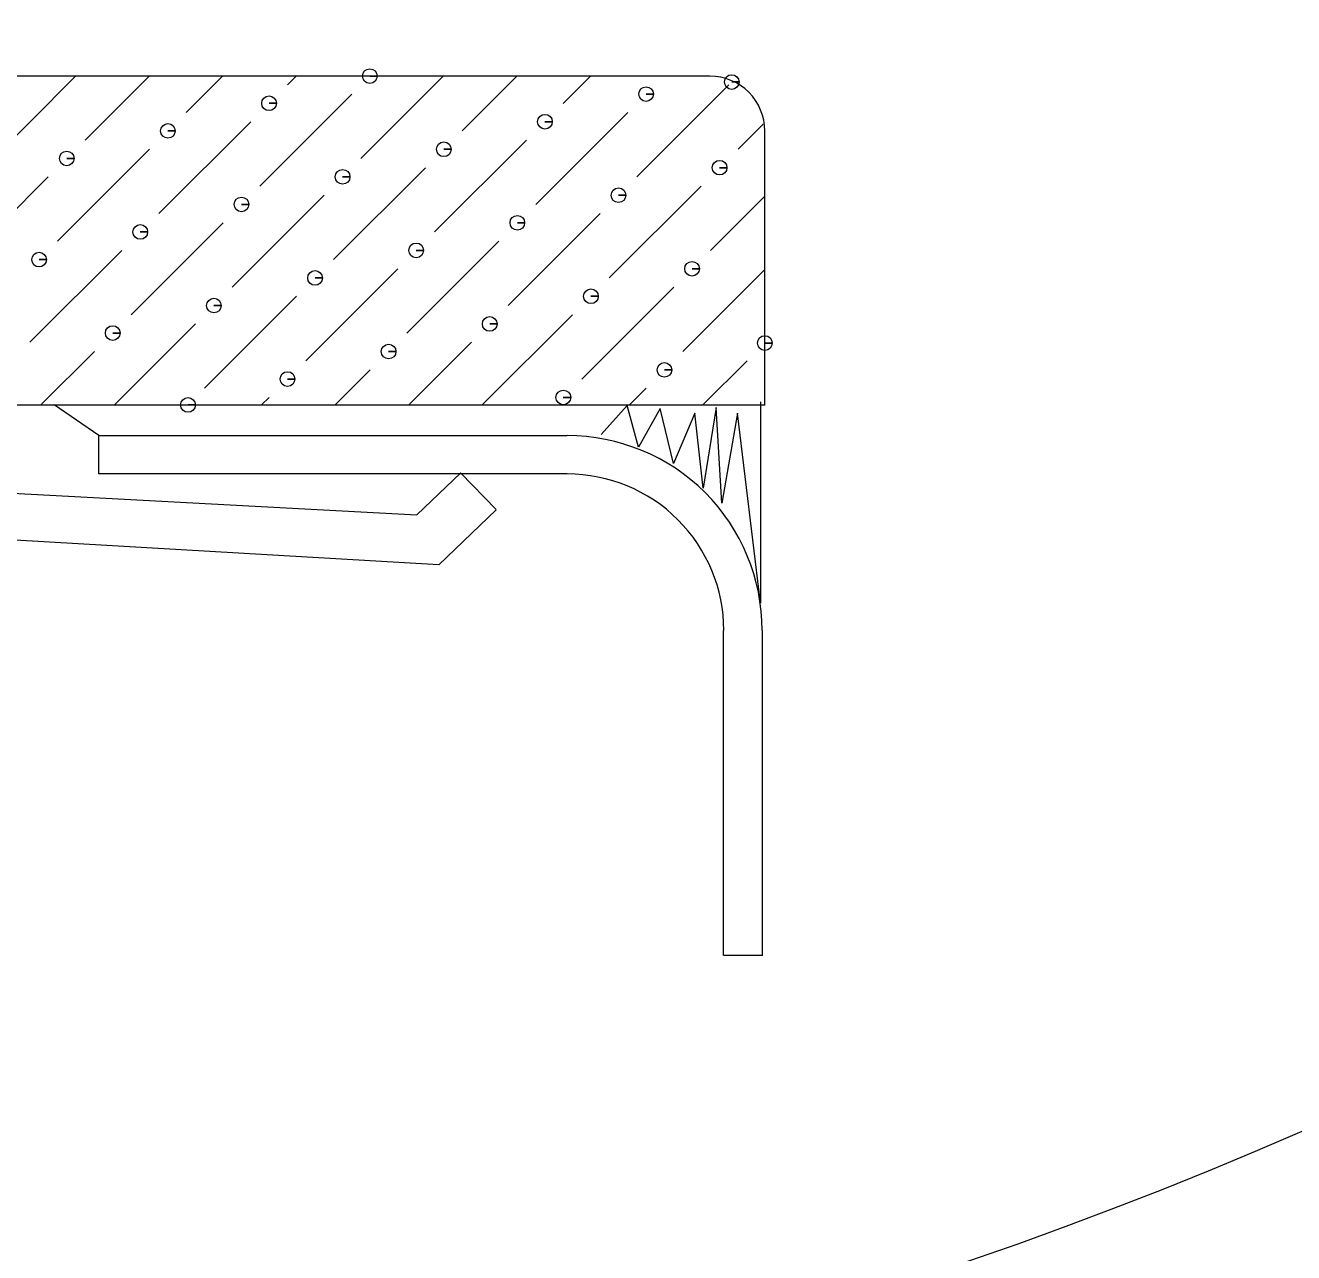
# Model space of a CAD drawing. Header units: millimetres. Extents: x 231 to 1413, y 306 to 1136.
# Drawn here: x 927.02 to 951, y 679.33 to 702.55 of the extents above; entities that cross this region are included whole.
import ezdxf

# ---------------------------------------------------------------- set-up
doc = ezdxf.new("R2010")
doc.units = ezdxf.units.MM
doc.linetypes.add('ACAD_ISO02W100', pattern=[15, 12, -3])
doc.layers.add('尺寸標注', color=1, linetype='Continuous', lineweight=30)
doc.layers.add('細實線', color=1, linetype='Continuous', lineweight=13)
doc.styles.add('DIM', font='txt.shx', dxfattribs={"width": 0.7, "bigfont": 'chineset.shx'})
doc.dimstyles.new('9.8', dxfattribs={"dimscale": 9.8, "dimtxt": 2.5, "dimasz": 1.8, "dimexe": 1.6, "dimexo": 0.625, "dimtad": 1, "dimdec": 0, "dimdsep": 46, "dimlunit": 6, "dimtxsty": 'DIM', "dimcen": 0, "dimclrd": 1, "dimclre": 1, "dimclrt": 3, "dimadec": 1, "dimazin": 1, "dimtfac": 1, "dimtdec": 0, "dimtofl": 0, "dimtmove": 0, "dimatfit": 3, "dimfxl": 1, "dimtolj": 1, "dimlwd": 13, "dimlwe": 13, "dimarcsym": 0})

# ---------------------------------------------------------------- blocks, each defined once
blk = doc.blocks.new('*D18')
at = {"layer": 'Defpoints', "color": 0}
for p in [(585.676, 827.726), (1017.314, 827.726), (1017.314, 534.385)]:
    blk.add_point(p, dxfattribs=at)
at = {"layer": '尺寸標注', "color": 1, "lineweight": 13}
for p, q in [((585.676, 824.786), (585.676, 529.485)), ((1017.314, 824.786), (1017.314, 529.485)), ((597.436, 534.385), (1005.554, 534.385))]:
    blk.add_line(p, q, dxfattribs=at)
at = {"layer": '尺寸標注', "color": 1}
for points in [[(597.436, 536.345), (597.436, 532.425), (585.676, 534.385)], [(1005.554, 532.425), (1005.554, 536.345), (1017.314, 534.385)]]:
    blk.add_solid(points, dxfattribs=at)
at = {"layer": '尺寸標注', "color": 3, "lineweight": 0, "insert": (801.495, 548.105), "char_height": 17.64, "attachment_point": 5, "style": 'DIM'}
blk.add_mtext('\\A1;432', dxfattribs=at)
blk = doc.blocks.new('*D19')
at = {"layer": 'Defpoints', "color": 0}
for p in [(592.026, 827.726), (1010.964, 827.726), (1010.964, 583.451)]:
    blk.add_point(p, dxfattribs=at)
at = {"layer": '尺寸標注', "color": 1, "lineweight": 13}
for p, q in [((592.026, 824.786), (592.026, 578.551)), ((1010.964, 824.786), (1010.964, 578.551)), ((603.786, 583.451), (999.204, 583.451))]:
    blk.add_line(p, q, dxfattribs=at)
at = {"layer": '尺寸標注', "color": 1}
for points in [[(603.786, 585.411), (603.786, 581.491), (592.026, 583.451)], [(999.204, 581.491), (999.204, 585.411), (1010.964, 583.451)]]:
    blk.add_solid(points, dxfattribs=at)
at = {"layer": '尺寸標注', "color": 3, "lineweight": 0, "insert": (801.495, 597.171), "char_height": 17.64, "attachment_point": 5, "style": 'DIM'}
blk.add_mtext('\\A1;419', dxfattribs=at)
blk = doc.blocks.new('*D25')
at = {"layer": 'Defpoints', "color": 0}
for p in [(598.376, 827.726), (1004.614, 827.726), (1004.614, 617.602)]:
    blk.add_point(p, dxfattribs=at)
at = {"layer": '尺寸標注', "color": 1, "lineweight": 13}
for p, q in [((598.376, 824.786), (598.376, 612.702)), ((1004.614, 824.786), (1004.614, 612.702)), ((610.136, 617.602), (992.854, 617.602))]:
    blk.add_line(p, q, dxfattribs=at)
at = {"layer": '尺寸標注', "color": 1}
for points in [[(610.136, 619.562), (610.136, 615.642), (598.376, 617.602)], [(992.854, 615.642), (992.854, 619.562), (1004.614, 617.602)]]:
    blk.add_solid(points, dxfattribs=at)
at = {"layer": '尺寸標注', "color": 3, "lineweight": 0, "insert": (801.495, 631.322), "char_height": 17.64, "attachment_point": 5, "style": 'DIM'}
blk.add_mtext('\\A1;406', dxfattribs=at)

msp = doc.modelspace()

# ---------------------------------------------------------------- linework, layer by layer
at = {"linetype": 'Continuous', "lineweight": 0}
msp.add_lwpolyline([(679.421, 993.423, 0.377098), (587.916, 901.308, 0.030439), (587.916, 754.144, 0.377098), (679.421, 662.029, 0.033764), (923.569, 662.029, 0.377098), (1015.075, 754.144, 0.030439), (1015.075, 901.308, 0.377098), (923.569, 993.423, 0.033764)], format="xyb", close=True, dxfattribs=at)
at = {"color": 2, "linetype": 'ACAD_ISO02W100', "lineweight": 0}
msp.add_lwpolyline([(923.141, 987.088, 0.033764), (679.85, 987.088, 0.377098), (594.254, 900.922, 0.030439), (594.254, 754.53, 0.377098), (679.85, 668.364, 0.033764), (923.141, 668.364, 0.377098), (1008.736, 754.53, 0.030439), (1008.736, 900.922, 0.377098)], format="xyb", close=True, dxfattribs=at)
at = {"layer": '尺寸標注', "color": 3, "lineweight": 0}
msp.add_lwpolyline([(922.713, 980.752, 0.033764), (680.278, 980.752, 0.377098), (600.593, 900.535, 0.030439), (600.593, 754.916, 0.377098), (680.278, 674.7, 0.033764), (922.713, 674.7, 0.377098), (1002.398, 754.916, 0.030439), (1002.398, 900.535, 0.377098)], format="xyb", close=True, dxfattribs=at)
at = {"layer": '細實線', "lineweight": 0}
for points, knots in [([(933.533, 701.585), (933.533, 701.585), (933.672, 701.585), (933.672, 701.585), (933.672, 701.585), (933.672, 701.661), (933.61, 701.723), (933.533, 701.723), (933.533, 701.723), (933.457, 701.723), (933.394, 701.661), (933.394, 701.585), (933.394, 701.585), (933.394, 701.508), (933.457, 701.446), (933.533, 701.446), (933.533, 701.446), (933.61, 701.446), (933.672, 701.508), (933.672, 701.585), (933.672, 701.585), (933.672, 701.585), (933.533, 701.585), (933.533, 701.585)], [0, 0, 0, 0, 0.142857, 0.142857, 0.142857, 0.142857, 0.285714, 0.285714, 0.285714, 0.285714, 0.428571, 0.428571, 0.428571, 0.428571, 0.571429, 0.571429, 0.571429, 0.571429, 0.714286, 0.714286, 0.714286, 0.714286, 1, 1, 1, 1]), ([(941.002, 700.546), (941.002, 700.821), (940.893, 701.085), (940.698, 701.279), (940.698, 701.279), (940.503, 701.474), (940.24, 701.584), (939.964, 701.584)], [0, 0, 0, 0, 0.333333, 0.333333, 0.333333, 0.333333, 1, 1, 1, 1]), ([(940.378, 701.474), (940.378, 701.474), (940.516, 701.474), (940.516, 701.474), (940.516, 701.474), (940.516, 701.55), (940.454, 701.612), (940.378, 701.612), (940.378, 701.612), (940.301, 701.612), (940.239, 701.55), (940.239, 701.474), (940.239, 701.474), (940.239, 701.397), (940.301, 701.335), (940.378, 701.335), (940.378, 701.335), (940.454, 701.335), (940.516, 701.397), (940.516, 701.474), (940.516, 701.474), (940.516, 701.474), (940.378, 701.474), (940.378, 701.474)], [0, 0, 0, 0, 0.142857, 0.142857, 0.142857, 0.142857, 0.285714, 0.285714, 0.285714, 0.285714, 0.428571, 0.428571, 0.428571, 0.428571, 0.571429, 0.571429, 0.571429, 0.571429, 0.714286, 0.714286, 0.714286, 0.714286, 1, 1, 1, 1]), ([(938.757, 701.245), (938.757, 701.245), (938.896, 701.245), (938.896, 701.245), (938.896, 701.245), (938.896, 701.321), (938.834, 701.383), (938.757, 701.383), (938.757, 701.383), (938.681, 701.383), (938.619, 701.321), (938.619, 701.245), (938.619, 701.245), (938.619, 701.168), (938.681, 701.106), (938.757, 701.106), (938.757, 701.106), (938.834, 701.106), (938.896, 701.168), (938.896, 701.245), (938.896, 701.245), (938.896, 701.245), (938.757, 701.245), (938.757, 701.245)], [0, 0, 0, 0, 0.142857, 0.142857, 0.142857, 0.142857, 0.285714, 0.285714, 0.285714, 0.285714, 0.428571, 0.428571, 0.428571, 0.428571, 0.571429, 0.571429, 0.571429, 0.571429, 0.714286, 0.714286, 0.714286, 0.714286, 1, 1, 1, 1]), ([(931.628, 701.071), (931.628, 701.071), (931.766, 701.071), (931.766, 701.071), (931.766, 701.071), (931.766, 701.147), (931.704, 701.209), (931.628, 701.209), (931.628, 701.209), (931.551, 701.209), (931.489, 701.147), (931.489, 701.071), (931.489, 701.071), (931.489, 700.994), (931.551, 700.932), (931.628, 700.932), (931.628, 700.932), (931.704, 700.932), (931.766, 700.994), (931.766, 701.071), (931.766, 701.071), (931.766, 701.071), (931.628, 701.071), (931.628, 701.071)], [0, 0, 0, 0, 0.142857, 0.142857, 0.142857, 0.142857, 0.285714, 0.285714, 0.285714, 0.285714, 0.428571, 0.428571, 0.428571, 0.428571, 0.571429, 0.571429, 0.571429, 0.571429, 0.714286, 0.714286, 0.714286, 0.714286, 1, 1, 1, 1]), ([(936.844, 700.722), (936.844, 700.722), (936.983, 700.722), (936.983, 700.722), (936.983, 700.722), (936.983, 700.799), (936.921, 700.861), (936.844, 700.861), (936.844, 700.861), (936.768, 700.861), (936.705, 700.799), (936.705, 700.722), (936.705, 700.722), (936.705, 700.646), (936.768, 700.584), (936.844, 700.584), (936.844, 700.584), (936.921, 700.584), (936.983, 700.646), (936.983, 700.722), (936.983, 700.722), (936.983, 700.722), (936.844, 700.722), (936.844, 700.722)], [0, 0, 0, 0, 0.142857, 0.142857, 0.142857, 0.142857, 0.285714, 0.285714, 0.285714, 0.285714, 0.428571, 0.428571, 0.428571, 0.428571, 0.571429, 0.571429, 0.571429, 0.571429, 0.714286, 0.714286, 0.714286, 0.714286, 1, 1, 1, 1]), ([(929.714, 700.549), (929.714, 700.549), (929.853, 700.549), (929.853, 700.549), (929.853, 700.549), (929.853, 700.625), (929.791, 700.688), (929.714, 700.688), (929.714, 700.688), (929.638, 700.688), (929.576, 700.625), (929.576, 700.549), (929.576, 700.549), (929.576, 700.473), (929.638, 700.41), (929.714, 700.41), (929.714, 700.41), (929.791, 700.41), (929.853, 700.473), (929.853, 700.549), (929.853, 700.549), (929.853, 700.549), (929.714, 700.549), (929.714, 700.549)], [0, 0, 0, 0, 0.142857, 0.142857, 0.142857, 0.142857, 0.285714, 0.285714, 0.285714, 0.285714, 0.428571, 0.428571, 0.428571, 0.428571, 0.571429, 0.571429, 0.571429, 0.571429, 0.714286, 0.714286, 0.714286, 0.714286, 1, 1, 1, 1]), ([(934.932, 700.202), (934.932, 700.202), (935.071, 700.202), (935.071, 700.202), (935.071, 700.202), (935.071, 700.278), (935.009, 700.341), (934.932, 700.341), (934.932, 700.341), (934.856, 700.341), (934.794, 700.278), (934.794, 700.202), (934.794, 700.202), (934.794, 700.125), (934.856, 700.063), (934.932, 700.063), (934.932, 700.063), (935.009, 700.063), (935.071, 700.125), (935.071, 700.202), (935.071, 700.202), (935.071, 700.202), (934.932, 700.202), (934.932, 700.202)], [0, 0, 0, 0, 0.142857, 0.142857, 0.142857, 0.142857, 0.285714, 0.285714, 0.285714, 0.285714, 0.428571, 0.428571, 0.428571, 0.428571, 0.571429, 0.571429, 0.571429, 0.571429, 0.714286, 0.714286, 0.714286, 0.714286, 1, 1, 1, 1]), ([(927.803, 700.027), (927.803, 700.027), (927.941, 700.027), (927.941, 700.027), (927.941, 700.027), (927.941, 700.104), (927.879, 700.166), (927.803, 700.166), (927.803, 700.166), (927.726, 700.166), (927.664, 700.104), (927.664, 700.027), (927.664, 700.027), (927.664, 699.951), (927.726, 699.889), (927.803, 699.889), (927.803, 699.889), (927.879, 699.889), (927.941, 699.951), (927.941, 700.027), (927.941, 700.027), (927.941, 700.027), (927.803, 700.027), (927.803, 700.027)], [0, 0, 0, 0, 0.142857, 0.142857, 0.142857, 0.142857, 0.285714, 0.285714, 0.285714, 0.285714, 0.428571, 0.428571, 0.428571, 0.428571, 0.571429, 0.571429, 0.571429, 0.571429, 0.714286, 0.714286, 0.714286, 0.714286, 1, 1, 1, 1]), ([(933.019, 699.68), (933.019, 699.68), (933.158, 699.68), (933.158, 699.68), (933.158, 699.68), (933.158, 699.757), (933.096, 699.819), (933.019, 699.819), (933.019, 699.819), (932.943, 699.819), (932.88, 699.757), (932.88, 699.68), (932.88, 699.68), (932.88, 699.604), (932.943, 699.541), (933.019, 699.541), (933.019, 699.541), (933.096, 699.541), (933.158, 699.604), (933.158, 699.68), (933.158, 699.68), (933.158, 699.68), (933.019, 699.68), (933.019, 699.68)], [0, 0, 0, 0, 0.142857, 0.142857, 0.142857, 0.142857, 0.285714, 0.285714, 0.285714, 0.285714, 0.428571, 0.428571, 0.428571, 0.428571, 0.571429, 0.571429, 0.571429, 0.571429, 0.714286, 0.714286, 0.714286, 0.714286, 1, 1, 1, 1]), ([(940.148, 699.853), (940.148, 699.853), (940.287, 699.853), (940.287, 699.853), (940.287, 699.853), (940.287, 699.93), (940.224, 699.992), (940.148, 699.992), (940.148, 699.992), (940.072, 699.992), (940.009, 699.93), (940.009, 699.853), (940.009, 699.853), (940.009, 699.777), (940.072, 699.715), (940.148, 699.715), (940.148, 699.715), (940.224, 699.715), (940.287, 699.777), (940.287, 699.853), (940.287, 699.853), (940.287, 699.853), (940.148, 699.853), (940.148, 699.853)], [0, 0, 0, 0, 0.142857, 0.142857, 0.142857, 0.142857, 0.285714, 0.285714, 0.285714, 0.285714, 0.428571, 0.428571, 0.428571, 0.428571, 0.571429, 0.571429, 0.571429, 0.571429, 0.714286, 0.714286, 0.714286, 0.714286, 1, 1, 1, 1]), ([(938.236, 699.332), (938.236, 699.332), (938.375, 699.332), (938.375, 699.332), (938.375, 699.332), (938.375, 699.408), (938.312, 699.471), (938.236, 699.471), (938.236, 699.471), (938.159, 699.471), (938.097, 699.408), (938.097, 699.332), (938.097, 699.332), (938.097, 699.255), (938.159, 699.193), (938.236, 699.193), (938.236, 699.193), (938.312, 699.193), (938.375, 699.255), (938.375, 699.332), (938.375, 699.332), (938.375, 699.332), (938.236, 699.332), (938.236, 699.332)], [0, 0, 0, 0, 0.142857, 0.142857, 0.142857, 0.142857, 0.285714, 0.285714, 0.285714, 0.285714, 0.428571, 0.428571, 0.428571, 0.428571, 0.571429, 0.571429, 0.571429, 0.571429, 0.714286, 0.714286, 0.714286, 0.714286, 1, 1, 1, 1]), ([(931.106, 699.157), (931.106, 699.157), (931.245, 699.157), (931.245, 699.157), (931.245, 699.157), (931.245, 699.234), (931.183, 699.296), (931.106, 699.296), (931.106, 699.296), (931.03, 699.296), (930.967, 699.234), (930.967, 699.157), (930.967, 699.157), (930.967, 699.081), (931.03, 699.019), (931.106, 699.019), (931.106, 699.019), (931.183, 699.019), (931.245, 699.081), (931.245, 699.157), (931.245, 699.157), (931.245, 699.157), (931.106, 699.157), (931.106, 699.157)], [0, 0, 0, 0, 0.142857, 0.142857, 0.142857, 0.142857, 0.285714, 0.285714, 0.285714, 0.285714, 0.428571, 0.428571, 0.428571, 0.428571, 0.571429, 0.571429, 0.571429, 0.571429, 0.714286, 0.714286, 0.714286, 0.714286, 1, 1, 1, 1]), ([(936.323, 698.81), (936.323, 698.81), (936.461, 698.81), (936.461, 698.81), (936.461, 698.81), (936.461, 698.887), (936.399, 698.949), (936.323, 698.949), (936.323, 698.949), (936.246, 698.949), (936.184, 698.887), (936.184, 698.81), (936.184, 698.81), (936.184, 698.734), (936.246, 698.671), (936.323, 698.671), (936.323, 698.671), (936.399, 698.671), (936.461, 698.734), (936.461, 698.81), (936.461, 698.81), (936.461, 698.81), (936.323, 698.81), (936.323, 698.81)], [0, 0, 0, 0, 0.142857, 0.142857, 0.142857, 0.142857, 0.285714, 0.285714, 0.285714, 0.285714, 0.428571, 0.428571, 0.428571, 0.428571, 0.571429, 0.571429, 0.571429, 0.571429, 0.714286, 0.714286, 0.714286, 0.714286, 1, 1, 1, 1]), ([(929.193, 698.637), (929.193, 698.637), (929.332, 698.637), (929.332, 698.637), (929.332, 698.637), (929.332, 698.714), (929.269, 698.776), (929.193, 698.776), (929.193, 698.776), (929.116, 698.776), (929.054, 698.714), (929.054, 698.637), (929.054, 698.637), (929.054, 698.561), (929.116, 698.498), (929.193, 698.498), (929.193, 698.498), (929.269, 698.498), (929.332, 698.561), (929.332, 698.637), (929.332, 698.637), (929.332, 698.637), (929.193, 698.637), (929.193, 698.637)], [0, 0, 0, 0, 0.142857, 0.142857, 0.142857, 0.142857, 0.285714, 0.285714, 0.285714, 0.285714, 0.428571, 0.428571, 0.428571, 0.428571, 0.571429, 0.571429, 0.571429, 0.571429, 0.714286, 0.714286, 0.714286, 0.714286, 1, 1, 1, 1]), ([(934.41, 698.289), (934.41, 698.289), (934.548, 698.289), (934.548, 698.289), (934.548, 698.289), (934.548, 698.365), (934.486, 698.427), (934.41, 698.427), (934.41, 698.427), (934.333, 698.427), (934.271, 698.365), (934.271, 698.289), (934.271, 698.289), (934.271, 698.212), (934.333, 698.15), (934.41, 698.15), (934.41, 698.15), (934.486, 698.15), (934.548, 698.212), (934.548, 698.289), (934.548, 698.289), (934.548, 698.289), (934.41, 698.289), (934.41, 698.289)], [0, 0, 0, 0, 0.142857, 0.142857, 0.142857, 0.142857, 0.285714, 0.285714, 0.285714, 0.285714, 0.428571, 0.428571, 0.428571, 0.428571, 0.571429, 0.571429, 0.571429, 0.571429, 0.714286, 0.714286, 0.714286, 0.714286, 1, 1, 1, 1]), ([(927.28, 698.114), (927.28, 698.114), (927.419, 698.114), (927.419, 698.114), (927.419, 698.114), (927.419, 698.191), (927.356, 698.253), (927.28, 698.253), (927.28, 698.253), (927.203, 698.253), (927.141, 698.191), (927.141, 698.114), (927.141, 698.114), (927.141, 698.038), (927.203, 697.976), (927.28, 697.976), (927.28, 697.976), (927.356, 697.976), (927.419, 698.038), (927.419, 698.114), (927.419, 698.114), (927.419, 698.114), (927.28, 698.114), (927.28, 698.114)], [0, 0, 0, 0, 0.142857, 0.142857, 0.142857, 0.142857, 0.285714, 0.285714, 0.285714, 0.285714, 0.428571, 0.428571, 0.428571, 0.428571, 0.571429, 0.571429, 0.571429, 0.571429, 0.714286, 0.714286, 0.714286, 0.714286, 1, 1, 1, 1]), ([(932.498, 697.767), (932.498, 697.767), (932.636, 697.767), (932.636, 697.767), (932.636, 697.767), (932.636, 697.844), (932.574, 697.906), (932.498, 697.906), (932.498, 697.906), (932.421, 697.906), (932.359, 697.844), (932.359, 697.767), (932.359, 697.767), (932.359, 697.691), (932.421, 697.628), (932.498, 697.628), (932.498, 697.628), (932.574, 697.628), (932.636, 697.691), (932.636, 697.767), (932.636, 697.767), (932.636, 697.767), (932.498, 697.767), (932.498, 697.767)], [0, 0, 0, 0, 0.142857, 0.142857, 0.142857, 0.142857, 0.285714, 0.285714, 0.285714, 0.285714, 0.428571, 0.428571, 0.428571, 0.428571, 0.571429, 0.571429, 0.571429, 0.571429, 0.714286, 0.714286, 0.714286, 0.714286, 1, 1, 1, 1]), ([(939.626, 697.94), (939.626, 697.94), (939.765, 697.94), (939.765, 697.94), (939.765, 697.94), (939.765, 698.017), (939.703, 698.079), (939.626, 698.079), (939.626, 698.079), (939.55, 698.079), (939.488, 698.017), (939.488, 697.94), (939.488, 697.94), (939.488, 697.864), (939.55, 697.802), (939.626, 697.802), (939.626, 697.802), (939.703, 697.802), (939.765, 697.864), (939.765, 697.94), (939.765, 697.94), (939.765, 697.94), (939.626, 697.94), (939.626, 697.94)], [0, 0, 0, 0, 0.142857, 0.142857, 0.142857, 0.142857, 0.285714, 0.285714, 0.285714, 0.285714, 0.428571, 0.428571, 0.428571, 0.428571, 0.571429, 0.571429, 0.571429, 0.571429, 0.714286, 0.714286, 0.714286, 0.714286, 1, 1, 1, 1]), ([(937.714, 697.42), (937.714, 697.42), (937.853, 697.42), (937.853, 697.42), (937.853, 697.42), (937.853, 697.496), (937.791, 697.559), (937.714, 697.559), (937.714, 697.559), (937.638, 697.559), (937.576, 697.496), (937.576, 697.42), (937.576, 697.42), (937.576, 697.344), (937.638, 697.281), (937.714, 697.281), (937.714, 697.281), (937.791, 697.281), (937.853, 697.344), (937.853, 697.42), (937.853, 697.42), (937.853, 697.42), (937.714, 697.42), (937.714, 697.42)], [0, 0, 0, 0, 0.142857, 0.142857, 0.142857, 0.142857, 0.285714, 0.285714, 0.285714, 0.285714, 0.428571, 0.428571, 0.428571, 0.428571, 0.571429, 0.571429, 0.571429, 0.571429, 0.714286, 0.714286, 0.714286, 0.714286, 1, 1, 1, 1]), ([(930.584, 697.246), (930.584, 697.246), (930.723, 697.246), (930.723, 697.246), (930.723, 697.246), (930.723, 697.322), (930.661, 697.384), (930.584, 697.384), (930.584, 697.384), (930.508, 697.384), (930.446, 697.322), (930.446, 697.246), (930.446, 697.246), (930.446, 697.169), (930.508, 697.107), (930.584, 697.107), (930.584, 697.107), (930.661, 697.107), (930.723, 697.169), (930.723, 697.246), (930.723, 697.246), (930.723, 697.246), (930.584, 697.246), (930.584, 697.246)], [0, 0, 0, 0, 0.142857, 0.142857, 0.142857, 0.142857, 0.285714, 0.285714, 0.285714, 0.285714, 0.428571, 0.428571, 0.428571, 0.428571, 0.571429, 0.571429, 0.571429, 0.571429, 0.714286, 0.714286, 0.714286, 0.714286, 1, 1, 1, 1]), ([(935.801, 696.897), (935.801, 696.897), (935.94, 696.897), (935.94, 696.897), (935.94, 696.897), (935.94, 696.974), (935.878, 697.036), (935.801, 697.036), (935.801, 697.036), (935.725, 697.036), (935.662, 696.974), (935.662, 696.897), (935.662, 696.897), (935.662, 696.821), (935.725, 696.758), (935.801, 696.758), (935.801, 696.758), (935.878, 696.758), (935.94, 696.821), (935.94, 696.897), (935.94, 696.897), (935.94, 696.897), (935.801, 696.897), (935.801, 696.897)], [0, 0, 0, 0, 0.142857, 0.142857, 0.142857, 0.142857, 0.285714, 0.285714, 0.285714, 0.285714, 0.428571, 0.428571, 0.428571, 0.428571, 0.571429, 0.571429, 0.571429, 0.571429, 0.714286, 0.714286, 0.714286, 0.714286, 1, 1, 1, 1]), ([(928.671, 696.724), (928.671, 696.724), (928.81, 696.724), (928.81, 696.724), (928.81, 696.724), (928.81, 696.8), (928.748, 696.863), (928.671, 696.863), (928.671, 696.863), (928.595, 696.863), (928.533, 696.8), (928.533, 696.724), (928.533, 696.724), (928.533, 696.648), (928.595, 696.585), (928.671, 696.585), (928.671, 696.585), (928.748, 696.585), (928.81, 696.648), (928.81, 696.724), (928.81, 696.724), (928.81, 696.724), (928.671, 696.724), (928.671, 696.724)], [0, 0, 0, 0, 0.142857, 0.142857, 0.142857, 0.142857, 0.285714, 0.285714, 0.285714, 0.285714, 0.428571, 0.428571, 0.428571, 0.428571, 0.571429, 0.571429, 0.571429, 0.571429, 0.714286, 0.714286, 0.714286, 0.714286, 1, 1, 1, 1]), ([(933.888, 696.376), (933.888, 696.376), (934.027, 696.376), (934.027, 696.376), (934.027, 696.376), (934.027, 696.452), (933.964, 696.514), (933.888, 696.514), (933.888, 696.514), (933.811, 696.514), (933.749, 696.452), (933.749, 696.376), (933.749, 696.376), (933.749, 696.299), (933.811, 696.237), (933.888, 696.237), (933.888, 696.237), (933.964, 696.237), (934.027, 696.299), (934.027, 696.376), (934.027, 696.376), (934.027, 696.376), (933.888, 696.376), (933.888, 696.376)], [0, 0, 0, 0, 0.142857, 0.142857, 0.142857, 0.142857, 0.285714, 0.285714, 0.285714, 0.285714, 0.428571, 0.428571, 0.428571, 0.428571, 0.571429, 0.571429, 0.571429, 0.571429, 0.714286, 0.714286, 0.714286, 0.714286, 1, 1, 1, 1]), ([(941.002, 696.535), (941.002, 696.535), (941.141, 696.535), (941.141, 696.535), (941.141, 696.535), (941.141, 696.612), (941.079, 696.674), (941.002, 696.674), (941.002, 696.674), (940.926, 696.674), (940.864, 696.612), (940.864, 696.535), (940.864, 696.535), (940.864, 696.459), (940.926, 696.397), (941.002, 696.397), (941.002, 696.397), (941.079, 696.397), (941.141, 696.459), (941.141, 696.535), (941.141, 696.535), (941.141, 696.535), (941.002, 696.535), (941.002, 696.535)], [0, 0, 0, 0, 0.142857, 0.142857, 0.142857, 0.142857, 0.285714, 0.285714, 0.285714, 0.285714, 0.428571, 0.428571, 0.428571, 0.428571, 0.571429, 0.571429, 0.571429, 0.571429, 0.714286, 0.714286, 0.714286, 0.714286, 1, 1, 1, 1]), ([(931.976, 695.854), (931.976, 695.854), (932.115, 695.854), (932.115, 695.854), (932.115, 695.854), (932.115, 695.93), (932.053, 695.993), (931.976, 695.993), (931.976, 695.993), (931.9, 695.993), (931.837, 695.93), (931.837, 695.854), (931.837, 695.854), (931.837, 695.778), (931.9, 695.715), (931.976, 695.715), (931.976, 695.715), (932.053, 695.715), (932.115, 695.778), (932.115, 695.854), (932.115, 695.854), (932.115, 695.854), (931.976, 695.854), (931.976, 695.854)], [0, 0, 0, 0, 0.142857, 0.142857, 0.142857, 0.142857, 0.285714, 0.285714, 0.285714, 0.285714, 0.428571, 0.428571, 0.428571, 0.428571, 0.571429, 0.571429, 0.571429, 0.571429, 0.714286, 0.714286, 0.714286, 0.714286, 1, 1, 1, 1]), ([(939.105, 696.028), (939.105, 696.028), (939.243, 696.028), (939.243, 696.028), (939.243, 696.028), (939.243, 696.105), (939.181, 696.167), (939.105, 696.167), (939.105, 696.167), (939.028, 696.167), (938.966, 696.105), (938.966, 696.028), (938.966, 696.028), (938.966, 695.952), (939.028, 695.89), (939.105, 695.89), (939.105, 695.89), (939.181, 695.89), (939.243, 695.952), (939.243, 696.028), (939.243, 696.028), (939.243, 696.028), (939.105, 696.028), (939.105, 696.028)], [0, 0, 0, 0, 0.142857, 0.142857, 0.142857, 0.142857, 0.285714, 0.285714, 0.285714, 0.285714, 0.428571, 0.428571, 0.428571, 0.428571, 0.571429, 0.571429, 0.571429, 0.571429, 0.714286, 0.714286, 0.714286, 0.714286, 1, 1, 1, 1]), ([(930.095, 695.365), (930.095, 695.365), (930.234, 695.365), (930.234, 695.365), (930.234, 695.365), (930.234, 695.441), (930.172, 695.504), (930.095, 695.504), (930.095, 695.504), (930.019, 695.504), (929.956, 695.441), (929.956, 695.365), (929.956, 695.365), (929.956, 695.289), (930.019, 695.226), (930.095, 695.226), (930.095, 695.226), (930.172, 695.226), (930.234, 695.289), (930.234, 695.365), (930.234, 695.365), (930.234, 695.365), (930.095, 695.365), (930.095, 695.365)], [0, 0, 0, 0, 0.142857, 0.142857, 0.142857, 0.142857, 0.285714, 0.285714, 0.285714, 0.285714, 0.428571, 0.428571, 0.428571, 0.428571, 0.571429, 0.571429, 0.571429, 0.571429, 0.714286, 0.714286, 0.714286, 0.714286, 1, 1, 1, 1]), ([(937.192, 695.507), (937.192, 695.507), (937.331, 695.507), (937.331, 695.507), (937.331, 695.507), (937.331, 695.583), (937.268, 695.645), (937.192, 695.645), (937.192, 695.645), (937.115, 695.645), (937.053, 695.583), (937.053, 695.507), (937.053, 695.507), (937.053, 695.43), (937.115, 695.368), (937.192, 695.368), (937.192, 695.368), (937.268, 695.368), (937.331, 695.43), (937.331, 695.507), (937.331, 695.507), (937.331, 695.507), (937.192, 695.507), (937.192, 695.507)], [0, 0, 0, 0, 0.142857, 0.142857, 0.142857, 0.142857, 0.285714, 0.285714, 0.285714, 0.285714, 0.428571, 0.428571, 0.428571, 0.428571, 0.571429, 0.571429, 0.571429, 0.571429, 0.714286, 0.714286, 0.714286, 0.714286, 1, 1, 1, 1]), ([(940.921, 695.421), (940.921, 695.421), (940.921, 691.614), (940.921, 691.614), (940.921, 691.614), (940.921, 691.614), (940.484, 695.212), (940.484, 695.212), (940.484, 695.212), (940.484, 695.212), (940.191, 693.505), (940.191, 693.505), (940.191, 693.505), (940.191, 693.505), (940.081, 695.317), (940.081, 695.317), (940.081, 695.317), (940.081, 695.317), (939.837, 693.79), (939.837, 693.79), (939.837, 693.79), (939.837, 693.79), (939.68, 695.212), (939.68, 695.212), (939.68, 695.212), (939.68, 695.212), (939.277, 694.258), (939.277, 694.258), (939.277, 694.258), (939.277, 694.258), (939.026, 695.298), (939.026, 695.298), (939.026, 695.298), (939.026, 695.298), (938.614, 694.567), (938.614, 694.567), (938.614, 694.567), (938.614, 694.567), (938.397, 695.355), (938.397, 695.355), (938.397, 695.355), (938.397, 695.355), (937.905, 694.807), (937.905, 694.807)], [0, 0, 0, 0, 0.083333, 0.083333, 0.083333, 0.083333, 0.166667, 0.166667, 0.166667, 0.166667, 0.25, 0.25, 0.25, 0.25, 0.333333, 0.333333, 0.333333, 0.333333, 0.416667, 0.416667, 0.416667, 0.416667, 0.5, 0.5, 0.5, 0.5, 0.583333, 0.583333, 0.583333, 0.583333, 0.666667, 0.666667, 0.666667, 0.666667, 0.75, 0.75, 0.75, 0.75, 0.833333, 0.833333, 0.833333, 0.833333, 1, 1, 1, 1]), ([(940.951, 691.101), (940.951, 692.079), (940.563, 693.015), (939.873, 693.707), (939.873, 693.707), (939.181, 694.397), (938.244, 694.785), (937.267, 694.785)], [0, 0, 0, 0, 0.333333, 0.333333, 0.333333, 0.333333, 1, 1, 1, 1]), ([(940.226, 691.101), (940.226, 691.886), (939.914, 692.638), (939.359, 693.194), (939.359, 693.194), (938.804, 693.749), (938.052, 694.059), (937.266, 694.059)], [0, 0, 0, 0, 0.333333, 0.333333, 0.333333, 0.333333, 1, 1, 1, 1])]:
    msp.add_open_spline(points, degree=3, knots=knots, dxfattribs=at)
for points in [[(939.964, 701.582), (939.964, 701.582), (911.949, 701.582), (911.949, 701.582)], [(926.238, 699.853), (926.238, 699.853), (927.968, 701.584), (927.968, 701.584)], [(928.15, 700.374), (928.15, 700.374), (929.36, 701.584), (929.36, 701.584)], [(930.063, 700.896), (930.063, 700.896), (930.75, 701.584), (930.75, 701.584)], [(931.976, 701.419), (931.976, 701.419), (932.142, 701.584), (932.142, 701.584)], [(933.366, 700.027), (933.366, 700.027), (934.923, 701.584), (934.923, 701.584)], [(935.28, 700.549), (935.28, 700.549), (936.315, 701.584), (936.315, 701.584)], [(937.192, 701.07), (937.192, 701.07), (937.706, 701.584), (937.706, 701.584)], [(931.453, 699.506), (931.453, 699.506), (933.192, 701.245), (933.192, 701.245)], [(938.583, 699.68), (938.583, 699.68), (940.322, 701.419), (940.322, 701.419)], [(936.67, 699.157), (936.67, 699.157), (938.409, 700.896), (938.409, 700.896)], [(929.542, 698.984), (929.542, 698.984), (931.28, 700.722), (931.28, 700.722)], [(940.496, 700.201), (940.496, 700.201), (940.968, 700.673), (940.968, 700.673)], [(941.001, 695.363), (941.001, 695.363), (941.001, 700.544), (941.001, 700.544)], [(934.758, 698.637), (934.758, 698.637), (936.497, 700.374), (936.497, 700.374)], [(927.628, 698.463), (927.628, 698.463), (929.367, 700.201), (929.367, 700.201)], [(932.845, 698.114), (932.845, 698.114), (934.584, 699.853), (934.584, 699.853)], [(925.715, 697.94), (925.715, 697.94), (927.454, 699.68), (927.454, 699.68)], [(930.933, 697.592), (930.933, 697.592), (932.671, 699.331), (932.671, 699.331)], [(938.061, 697.767), (938.061, 697.767), (939.8, 699.506), (939.8, 699.506)], [(939.974, 698.288), (939.974, 698.288), (941.002, 699.317), (941.002, 699.317)], [(936.148, 697.245), (936.148, 697.245), (937.888, 698.984), (937.888, 698.984)], [(929.02, 697.071), (929.02, 697.071), (930.759, 698.81), (930.759, 698.81)], [(934.236, 696.724), (934.236, 696.724), (935.974, 698.463), (935.974, 698.463)], [(927.107, 696.55), (927.107, 696.55), (928.846, 698.288), (928.846, 698.288)], [(932.323, 696.202), (932.323, 696.202), (934.062, 697.94), (934.062, 697.94)], [(939.453, 696.375), (939.453, 696.375), (941.002, 697.926), (941.002, 697.926)], [(930.41, 695.681), (930.41, 695.681), (932.149, 697.42), (932.149, 697.42)], [(937.54, 695.854), (937.54, 695.854), (939.279, 697.592), (939.279, 697.592)], [(935.659, 695.365), (935.659, 695.365), (937.366, 697.071), (937.366, 697.071)], [(928.704, 695.365), (928.704, 695.365), (930.236, 696.897), (930.236, 696.897)], [(934.269, 695.365), (934.269, 695.365), (935.453, 696.55), (935.453, 696.55)], [(927.313, 695.365), (927.313, 695.365), (928.324, 696.375), (928.324, 696.375)], [(939.833, 695.365), (939.833, 695.365), (940.67, 696.202), (940.67, 696.202)], [(932.877, 695.365), (932.877, 695.365), (933.541, 696.028), (933.541, 696.028)], [(931.486, 695.365), (931.486, 695.365), (931.628, 695.506), (931.628, 695.506)], [(938.441, 695.365), (938.441, 695.365), (938.757, 695.681), (938.757, 695.681)], [(912.414, 695.365), (912.414, 695.365), (941.001, 695.365), (941.001, 695.365)], [(928.41, 694.786), (928.41, 694.786), (927.564, 695.365), (927.564, 695.365)], [(928.408, 694.786), (928.408, 694.786), (937.259, 694.786), (937.259, 694.786)], [(928.41, 694.059), (928.41, 694.059), (928.41, 694.785), (928.41, 694.785)], [(914.887, 694.33), (914.887, 694.33), (934.421, 693.284), (934.421, 693.284)], [(937.259, 694.059), (937.259, 694.059), (928.408, 694.059), (928.408, 694.059)], [(934.422, 693.285), (934.422, 693.285), (935.251, 694.083), (935.251, 694.083)], [(935.25, 694.083), (935.25, 694.083), (935.921, 693.385), (935.921, 693.385)], [(934.836, 692.342), (934.836, 692.342), (914.37, 693.534), (914.37, 693.534)], [(935.921, 693.383), (935.921, 693.383), (934.837, 692.34), (934.837, 692.34)], [(940.224, 684.949), (940.224, 684.949), (940.224, 691.101), (940.224, 691.101)], [(940.95, 691.101), (940.95, 691.101), (940.95, 684.949), (940.95, 684.949)], [(940.956, 684.949), (940.956, 684.949), (940.23, 684.949), (940.23, 684.949)]]:
    msp.add_open_spline(points, degree=3, dxfattribs=at)

# ---------------------------------------------------------------- dimensions: what is measured, and where the dimension line sits
at = {"layer": '尺寸標注', "lineweight": 0}
for base, p1, p2, picture, middle in [((1017.314, 534.385), (585.676, 827.726), (1017.314, 827.726), '*D18', (801.495, 534.385)), ((1010.964, 583.451), (592.026, 827.726), (1010.964, 827.726), '*D19', (801.495, 583.451))]:
    dim = msp.add_linear_dim(base=base, p1=p1, p2=p2, dimstyle='9.8', override={"dimtxt": 1.8, "dimasz": 1.2, "dimexe": 0.5, "dimexo": 0.3, "dimgap": 0.5}, dxfattribs=at)
    dim.commit()
    dim.dimension.update_dxf_attribs({"geometry": picture, "text_midpoint": middle, "dimtype": 160})
dim = msp.add_linear_dim(base=(1004.614, 617.602), p1=(598.376, 827.726), p2=(1004.614, 827.726), dimstyle='9.8', override={"dimtxt": 1.8, "dimasz": 1.2, "dimexe": 0.5, "dimexo": 0.3, "dimgap": 0.5}, dxfattribs=at)
dim.commit()
dim.dimension.update_dxf_attribs({"geometry": '*D25', "text_midpoint": (801.495, 631.322)})

doc.saveas('drawing.dxf')
